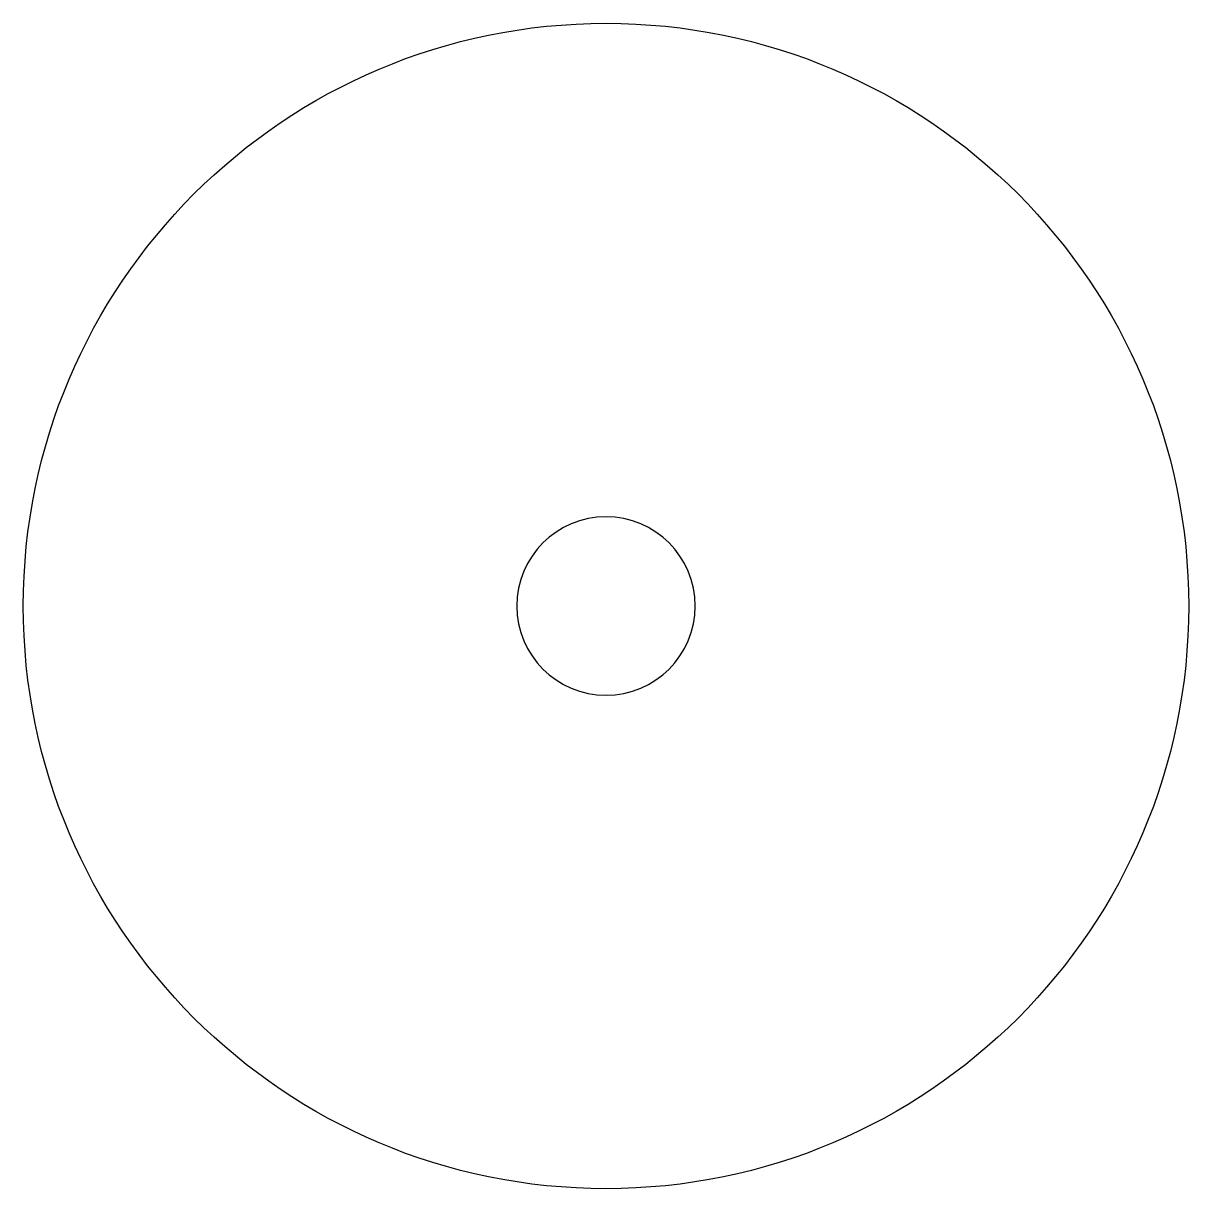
# Model space of a CAD drawing. Header units: inches. Extents: x -0.82 to 0.82, y -0.82 to 0.82.
import ezdxf

# ---------------------------------------------------------------- set-up
doc = ezdxf.new("R2010")
doc.units = ezdxf.units.IN

msp = doc.modelspace()

# ---------------------------------------------------------------- linework, layer by layer
at = {"layer": 'INTERIOR_PROFILES', "extrusion": (0, 0, -1)}
msp.add_circle((0, 0), 0.125, dxfattribs=at)
at = {"layer": 'OUTER_PROFILES'}
msp.add_circle((0, 0), 0.8165, dxfattribs=at)

doc.saveas('drawing.dxf')
